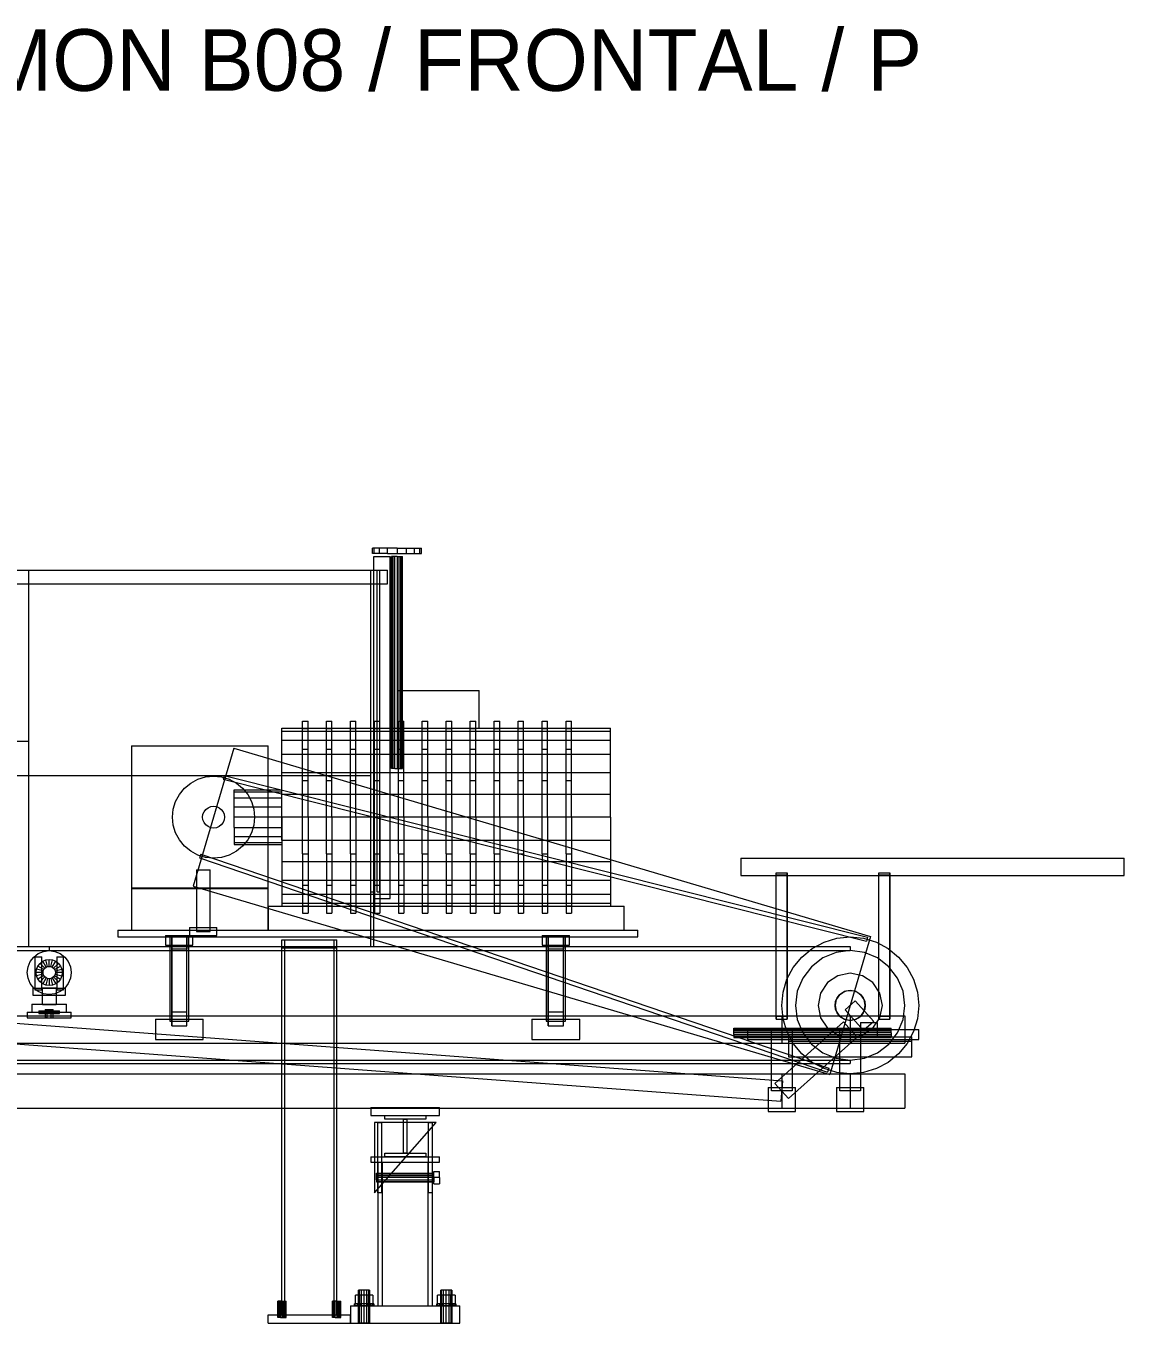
# Model space of a CAD drawing. Header units: millimetres. Extents: x -1970 to 34302, y -65268 to 6837.
# Drawn here: x 296 to 1900, y -60000 to -58105 of the extents above; entities that cross this region are included whole.
import ezdxf

# ---------------------------------------------------------------- set-up
doc = ezdxf.new("R2010")
doc.units = ezdxf.units.MM
doc.layers.add('DET_BUFFER_frontal', color=7, linetype='Continuous', lineweight=0)
doc.layers.add('TEXTOS', color=4, linetype='Continuous', lineweight=0)

msp = doc.modelspace()

# ---------------------------------------------------------------- linework, layer by layer
at = {"layer": 'DET_BUFFER_frontal'}
for p, q in [((804.74, -58868), (802, -58868)), ((802, -58876), (802, -58868)), ((812.544, -58868), (804.74, -58868)), ((804.74, -58876), (804.74, -58868)), ((824.223, -58868), (812.544, -58868)), ((812.544, -58876), (812.544, -58868)), ((838, -58868), (824.223, -58868)), ((824.223, -58876), (824.223, -58868)), ((838, -58868), (851.777, -58868)), ((838, -58868), (838, -58876)), ((851.777, -58868), (863.456, -58868)), ((851.777, -58876), (851.777, -58868)), ((863.456, -58868), (871.26, -58868)), ((863.456, -58876), (863.456, -58868)), ((871.26, -58868), (874, -58868)), ((871.26, -58876), (871.26, -58868)), ((874, -58876), (874, -58868)), ((804.74, -58876), (802, -58876)), ((804, -58880), (828, -58880)), ((804, -59380), (804, -58880)), ((812.544, -58876), (804.74, -58876)), ((824.223, -58876), (812.544, -58876)), ((824.223, -58876), (838, -58876)), ((828, -59380), (828, -58880)), ((830.609, -58880), (830, -58880)), ((830, -59190), (830, -58880)), ((832.343, -58880), (830.609, -58880)), ((830.609, -59190), (830.609, -58880)), ((834.939, -58880), (832.343, -58880)), ((832.343, -59190), (832.343, -58880)), ((838, -58880), (834.939, -58880)), ((834.939, -59190), (834.939, -58880)), ((838, -58876), (851.777, -58876)), ((838, -58880), (841.061, -58880)), ((838, -58880), (838, -59190)), ((841.061, -58880), (843.657, -58880)), ((841.061, -59190), (841.061, -58880)), ((843.657, -58880), (845.391, -58880)), ((843.657, -59190), (843.657, -58880)), ((845.391, -58880), (846, -58880)), ((845.391, -59190), (845.391, -58880)), ((846, -59190), (846, -58880)), ((851.777, -58876), (863.456, -58876)), ((863.456, -58876), (871.26, -58876)), ((871.26, -58876), (874, -58876)), ((-824, -58900), (824, -58900)), ((-804, -58900), (804, -58900)), ((300, -58900), (804, -58900)), ((300, -59450), (300, -58900)), ((300, -58900), (824, -58900)), ((300, -58920), (300, -58900)), ((800, -58900), (804, -58900)), ((800, -59370), (800, -58900)), ((800, -58900), (824, -58900)), ((800, -58920), (800, -58900)), ((804, -59450), (804, -58900)), ((804, -59370), (804, -58900)), ((809, -58900), (813, -58900)), ((809, -59370), (809, -58900)), ((813, -59370), (813, -58900)), ((824, -58920), (824, -58900)), ((-824, -58920), (824, -58920)), ((300, -58920), (824, -58920)), ((800, -58920), (824, -58920)), ((838, -59076), (958, -59076)), ((838, -59076), (838, -59131)), ((958, -59131), (958, -59076)), ((670, -59135.43), (670, -59131)), ((670, -59131), (1150, -59131)), ((670, -59148.417), (670, -59135.43)), ((670, -59135.43), (1150, -59135.43)), ((700, -59131.287), (700, -59120.6)), ((700, -59120.6), (708, -59120.6)), ((700, -59161.722), (700, -59131.287)), ((700, -59131.287), (708, -59131.287)), ((708, -59131.287), (708, -59120.6)), ((708, -59161.722), (708, -59131.287)), ((735, -59131.287), (735, -59120.6)), ((735, -59120.6), (743, -59120.6)), ((735, -59161.722), (735, -59131.287)), ((735, -59131.287), (743, -59131.287)), ((743, -59131.287), (743, -59120.6)), ((743, -59161.722), (743, -59131.287)), ((770, -59131.287), (770, -59120.6)), ((770, -59120.6), (778, -59120.6)), ((770, -59161.722), (770, -59131.287)), ((770, -59131.287), (778, -59131.287)), ((778, -59131.287), (778, -59120.6)), ((778, -59161.722), (778, -59131.287)), ((805, -59131.287), (805, -59120.6)), ((805, -59120.6), (813, -59120.6)), ((805, -59161.722), (805, -59131.287)), ((805, -59131.287), (813, -59131.287)), ((813, -59131.287), (813, -59120.6)), ((813, -59161.722), (813, -59131.287)), ((838, -59131), (958, -59131)), ((840, -59131.287), (840, -59120.6)), ((840, -59120.6), (848, -59120.6)), ((840, -59161.722), (840, -59131.287)), ((840, -59131.287), (848, -59131.287)), ((848, -59131.287), (848, -59120.6)), ((848, -59161.722), (848, -59131.287)), ((875, -59131.287), (875, -59120.6)), ((875, -59120.6), (883, -59120.6)), ((875, -59161.722), (875, -59131.287)), ((875, -59131.287), (883, -59131.287)), ((883, -59131.287), (883, -59120.6)), ((883, -59161.722), (883, -59131.287)), ((910, -59131.287), (910, -59120.6)), ((910, -59120.6), (918, -59120.6)), ((910, -59161.722), (910, -59131.287)), ((910, -59131.287), (918, -59131.287)), ((918, -59131.287), (918, -59120.6)), ((918, -59161.722), (918, -59131.287)), ((945, -59131.287), (945, -59120.6)), ((945, -59120.6), (953, -59120.6)), ((945, -59161.722), (945, -59131.287)), ((945, -59131.287), (953, -59131.287)), ((953, -59131.287), (953, -59120.6)), ((953, -59161.722), (953, -59131.287)), ((980, -59131.287), (980, -59120.6)), ((980, -59120.6), (988, -59120.6)), ((980, -59161.722), (980, -59131.287)), ((980, -59131.287), (988, -59131.287)), ((988, -59131.287), (988, -59120.6)), ((988, -59161.722), (988, -59131.287)), ((1015, -59131.287), (1015, -59120.6)), ((1015, -59120.6), (1023, -59120.6)), ((1015, -59161.722), (1015, -59131.287)), ((1015, -59131.287), (1023, -59131.287)), ((1023, -59131.287), (1023, -59120.6)), ((1023, -59161.722), (1023, -59131.287)), ((1050, -59131.287), (1050, -59120.6)), ((1050, -59120.6), (1058, -59120.6)), ((1050, -59161.722), (1050, -59131.287)), ((1050, -59131.287), (1058, -59131.287)), ((1058, -59131.287), (1058, -59120.6)), ((1058, -59161.722), (1058, -59131.287)), ((1085, -59131.287), (1085, -59120.6)), ((1085, -59120.6), (1093, -59120.6)), ((1085, -59161.722), (1085, -59131.287)), ((1085, -59131.287), (1093, -59131.287)), ((1093, -59131.287), (1093, -59120.6)), ((1093, -59161.722), (1093, -59131.287)), ((1150, -59135.43), (1150, -59131)), ((1150, -59148.417), (1150, -59135.43)), ((-300, -59150), (300, -59150)), ((300, -59450), (300, -59150)), ((670, -59169.076), (670, -59148.417)), ((670, -59148.417), (1150, -59148.417)), ((1150, -59169.076), (1150, -59148.417)), ((450, -59157), (650, -59157)), ((450, -59157), (450, -59365)), ((599.774, -59160.31), (540.226, -59361.69)), ((599.774, -59160.31), (1529.774, -59435.31)), ((650, -59365), (650, -59157)), ((670, -59196), (670, -59169.076)), ((670, -59169.076), (1150, -59169.076)), ((700, -59207.271), (700, -59161.722)), ((700, -59161.722), (708, -59161.722)), ((708, -59207.271), (708, -59161.722)), ((735, -59207.271), (735, -59161.722)), ((735, -59161.722), (743, -59161.722)), ((743, -59207.271), (743, -59161.722)), ((770, -59207.271), (770, -59161.722)), ((770, -59161.722), (778, -59161.722)), ((778, -59207.271), (778, -59161.722)), ((805, -59207.271), (805, -59161.722)), ((805, -59161.722), (813, -59161.722)), ((813, -59207.271), (813, -59161.722)), ((840, -59207.271), (840, -59161.722)), ((840, -59161.722), (848, -59161.722)), ((848, -59207.271), (848, -59161.722)), ((875, -59207.271), (875, -59161.722)), ((875, -59161.722), (883, -59161.722)), ((883, -59207.271), (883, -59161.722)), ((910, -59207.271), (910, -59161.722)), ((910, -59161.722), (918, -59161.722)), ((918, -59207.271), (918, -59161.722)), ((945, -59207.271), (945, -59161.722)), ((945, -59161.722), (953, -59161.722)), ((953, -59207.271), (953, -59161.722)), ((980, -59207.271), (980, -59161.722)), ((980, -59161.722), (988, -59161.722)), ((988, -59207.271), (988, -59161.722)), ((1015, -59207.271), (1015, -59161.722)), ((1015, -59161.722), (1023, -59161.722)), ((1023, -59207.271), (1023, -59161.722)), ((1050, -59207.271), (1050, -59161.722)), ((1050, -59161.722), (1058, -59161.722)), ((1058, -59207.271), (1058, -59161.722)), ((1085, -59207.271), (1085, -59161.722)), ((1085, -59161.722), (1093, -59161.722)), ((1093, -59207.271), (1093, -59161.722)), ((1150, -59196), (1150, -59169.076)), ((830.609, -59190), (830, -59190)), ((832.343, -59190), (830.609, -59190)), ((834.939, -59190), (832.343, -59190)), ((834.939, -59190), (838, -59190)), ((838, -59190), (841.061, -59190)), ((841.061, -59190), (843.657, -59190)), ((843.657, -59190), (845.391, -59190)), ((845.391, -59190), (846, -59190)), ((-800, -59200), (800, -59200)), ((527.574, -59218.574), (536.666, -59211.112)), ((536.666, -59211.112), (547.039, -59205.567)), ((547.039, -59205.567), (558.295, -59202.153)), ((558.295, -59202.153), (570, -59201)), ((570, -59201), (581.705, -59202.153)), ((581.705, -59202.153), (592.961, -59205.567)), ((585.357, -59199.9), (583.895, -59205.719)), ((583.895, -59205.719), (1523.645, -59441.926)), ((585.357, -59199.9), (1525.108, -59436.107)), ((592.961, -59205.567), (603.334, -59211.112)), ((603.334, -59211.112), (612.426, -59218.574)), ((670, -59227.354), (670, -59196)), ((670, -59196), (1150, -59196)), ((700, -59261), (700, -59207.271)), ((700, -59207.271), (708, -59207.271)), ((708, -59261), (708, -59207.271)), ((735, -59261), (735, -59207.271)), ((735, -59207.271), (743, -59207.271)), ((743, -59261), (743, -59207.271)), ((770, -59261), (770, -59207.271)), ((770, -59207.271), (778, -59207.271)), ((778, -59261), (778, -59207.271)), ((800, -59450), (800, -59200)), ((805, -59261), (805, -59207.271)), ((805, -59207.271), (813, -59207.271)), ((813, -59261), (813, -59207.271)), ((840, -59261), (840, -59207.271)), ((840, -59207.271), (848, -59207.271)), ((848, -59261), (848, -59207.271)), ((875, -59261), (875, -59207.271)), ((875, -59207.271), (883, -59207.271)), ((883, -59261), (883, -59207.271)), ((910, -59261), (910, -59207.271)), ((910, -59207.271), (918, -59207.271)), ((918, -59261), (918, -59207.271)), ((945, -59261), (945, -59207.271)), ((945, -59207.271), (953, -59207.271)), ((953, -59261), (953, -59207.271)), ((980, -59261), (980, -59207.271)), ((980, -59207.271), (988, -59207.271)), ((988, -59261), (988, -59207.271)), ((1015, -59261), (1015, -59207.271)), ((1015, -59207.271), (1023, -59207.271)), ((1023, -59261), (1023, -59207.271)), ((1050, -59261), (1050, -59207.271)), ((1050, -59207.271), (1058, -59207.271)), ((1058, -59261), (1058, -59207.271)), ((1085, -59261), (1085, -59207.271)), ((1085, -59207.271), (1093, -59207.271)), ((1093, -59261), (1093, -59207.271)), ((1150, -59227.354), (1150, -59196)), ((514.567, -59238.039), (520.112, -59227.666)), ((520.112, -59227.666), (527.574, -59218.574)), ((600, -59224.045), (600, -59221)), ((600, -59221), (670, -59221)), ((600, -59232.716), (600, -59224.045)), ((600, -59224.045), (670, -59224.045)), ((612.426, -59218.574), (619.888, -59227.666)), ((619.888, -59227.666), (625.433, -59238.039)), ((670, -59224.045), (670, -59221)), ((670, -59232.716), (670, -59224.045)), ((670, -59261), (670, -59227.354)), ((670, -59227.354), (1150, -59227.354)), ((1150, -59261), (1150, -59227.354)), ((510, -59261), (511.153, -59249.295)), ((511.153, -59249.295), (514.567, -59238.039)), ((556.144, -59253), (558.686, -59249.686)), ((558.686, -59249.686), (562, -59247.144)), ((562, -59247.144), (565.859, -59245.545)), ((565.859, -59245.545), (570, -59245)), ((570, -59245), (574.141, -59245.545)), ((574.141, -59245.545), (578, -59247.144)), ((578, -59247.144), (581.314, -59249.686)), ((581.314, -59249.686), (583.856, -59253)), ((600, -59245.693), (600, -59232.716)), ((600, -59232.716), (670, -59232.716)), ((600, -59261), (600, -59245.693)), ((600, -59245.693), (670, -59245.693)), ((625.433, -59238.039), (628.847, -59249.295)), ((628.847, -59249.295), (630, -59261)), ((670, -59245.693), (670, -59232.716)), ((670, -59261), (670, -59245.693)), ((511.153, -59272.705), (510, -59261)), ((554, -59261), (554.545, -59256.859)), ((554.545, -59265.141), (554, -59261)), ((554.545, -59256.859), (556.144, -59253)), ((556.144, -59269), (554.545, -59265.141)), ((558.686, -59272.314), (556.144, -59269)), ((583.856, -59269), (581.314, -59272.314)), ((583.856, -59253), (585.455, -59256.859)), ((585.455, -59265.141), (583.856, -59269)), ((585.455, -59256.859), (586, -59261)), ((586, -59261), (585.455, -59265.141)), ((600, -59276.307), (600, -59261)), ((670, -59261), (600, -59261)), ((630, -59261), (628.847, -59272.705)), ((670, -59294.646), (670, -59261)), ((1150, -59261), (670, -59261)), ((670, -59261), (670, -59276.307)), ((700, -59314.729), (700, -59261)), ((708, -59261), (700, -59261)), ((708, -59261), (708, -59314.729)), ((735, -59314.729), (735, -59261)), ((743, -59261), (735, -59261)), ((743, -59261), (743, -59314.729)), ((770, -59314.729), (770, -59261)), ((778, -59261), (770, -59261)), ((778, -59261), (778, -59314.729)), ((805, -59314.729), (805, -59261)), ((813, -59261), (805, -59261)), ((813, -59261), (813, -59314.729)), ((840, -59314.729), (840, -59261)), ((848, -59261), (840, -59261)), ((848, -59261), (848, -59314.729)), ((875, -59314.729), (875, -59261)), ((883, -59261), (875, -59261)), ((883, -59261), (883, -59314.729)), ((910, -59314.729), (910, -59261)), ((918, -59261), (910, -59261)), ((918, -59261), (918, -59314.729)), ((945, -59314.729), (945, -59261)), ((953, -59261), (945, -59261)), ((953, -59261), (953, -59314.729)), ((980, -59314.729), (980, -59261)), ((988, -59261), (980, -59261)), ((988, -59261), (988, -59314.729)), ((1015, -59314.729), (1015, -59261)), ((1023, -59261), (1015, -59261)), ((1023, -59261), (1023, -59314.729)), ((1050, -59314.729), (1050, -59261)), ((1058, -59261), (1050, -59261)), ((1058, -59261), (1058, -59314.729)), ((1085, -59314.729), (1085, -59261)), ((1093, -59261), (1085, -59261)), ((1093, -59261), (1093, -59314.729)), ((1150, -59261), (1150, -59294.646)), ((514.567, -59283.961), (511.153, -59272.705)), ((520.112, -59294.334), (514.567, -59283.961)), ((562, -59274.856), (558.686, -59272.314)), ((565.859, -59276.455), (562, -59274.856)), ((570, -59277), (565.859, -59276.455)), ((574.141, -59276.455), (570, -59277)), ((578, -59274.856), (574.141, -59276.455)), ((581.314, -59272.314), (578, -59274.856)), ((600, -59276.307), (600, -59289.284)), ((600, -59276.307), (670, -59276.307)), ((625.433, -59283.961), (619.888, -59294.334)), ((628.847, -59272.705), (625.433, -59283.961)), ((670, -59276.307), (670, -59289.284)), ((527.574, -59303.426), (520.112, -59294.334)), ((536.666, -59310.888), (527.574, -59303.426)), ((600, -59289.284), (600, -59297.955)), ((600, -59289.284), (670, -59289.284)), ((600, -59297.955), (600, -59301)), ((600, -59297.955), (670, -59297.955)), ((600, -59301), (670, -59301)), ((612.426, -59303.426), (603.334, -59310.888)), ((619.888, -59294.334), (612.426, -59303.426)), ((670, -59289.284), (670, -59297.955)), ((670, -59294.646), (670, -59326)), ((670, -59294.646), (1150, -59294.646)), ((670, -59297.955), (670, -59301)), ((1150, -59294.646), (1150, -59326)), ((547.039, -59316.433), (536.666, -59310.888)), ((558.295, -59319.847), (547.039, -59316.433)), ((551.596, -59314.947), (549.659, -59320.626)), ((549.659, -59320.626), (1466.744, -59633.484)), ((551.596, -59314.947), (1468.681, -59627.805)), ((570, -59321), (558.295, -59319.847)), ((581.705, -59319.847), (570, -59321)), ((592.961, -59316.433), (581.705, -59319.847)), ((603.334, -59310.888), (592.961, -59316.433)), ((700, -59314.729), (700, -59360.278)), ((700, -59314.729), (708, -59314.729)), ((708, -59314.729), (708, -59360.278)), ((735, -59314.729), (735, -59360.278)), ((735, -59314.729), (743, -59314.729)), ((743, -59314.729), (743, -59360.278)), ((770, -59314.729), (770, -59360.278)), ((770, -59314.729), (778, -59314.729)), ((778, -59314.729), (778, -59360.278)), ((805, -59314.729), (805, -59360.278)), ((805, -59314.729), (813, -59314.729)), ((813, -59314.729), (813, -59360.278)), ((840, -59314.729), (840, -59360.278)), ((840, -59314.729), (848, -59314.729)), ((848, -59314.729), (848, -59360.278)), ((875, -59314.729), (875, -59360.278)), ((875, -59314.729), (883, -59314.729)), ((883, -59314.729), (883, -59360.278)), ((910, -59314.729), (910, -59360.278)), ((910, -59314.729), (918, -59314.729)), ((918, -59314.729), (918, -59360.278)), ((945, -59314.729), (945, -59360.278)), ((945, -59314.729), (953, -59314.729)), ((953, -59314.729), (953, -59360.278)), ((980, -59314.729), (980, -59360.278)), ((980, -59314.729), (988, -59314.729)), ((988, -59314.729), (988, -59360.278)), ((1015, -59314.729), (1015, -59360.278)), ((1015, -59314.729), (1023, -59314.729)), ((1023, -59314.729), (1023, -59360.278)), ((1050, -59314.729), (1050, -59360.278)), ((1050, -59314.729), (1058, -59314.729)), ((1058, -59314.729), (1058, -59360.278)), ((1085, -59314.729), (1085, -59360.278)), ((1085, -59314.729), (1093, -59314.729)), ((1093, -59314.729), (1093, -59360.278)), ((1340, -59321), (1900, -59321)), ((1340, -59321), (1340, -59346)), ((1900, -59346), (1900, -59321)), ((545, -59338), (565, -59338)), ((545, -59338), (545, -59428)), ((565, -59428), (565, -59338)), ((670, -59326), (670, -59352.924)), ((670, -59326), (1150, -59326)), ((1150, -59326), (1150, -59352.924)), ((1392, -59345.871), (1392, -59342.129)), ((1392, -59342.129), (1408, -59342.129)), ((1392, -59552.129), (1392, -59342.129)), ((1408, -59342.129), (1408, -59345.871)), ((1408, -59552.129), (1408, -59342.129)), ((1542, -59345.871), (1542, -59342.129)), ((1542, -59342.129), (1558, -59342.129)), ((1542, -59552.129), (1542, -59342.129)), ((1558, -59342.129), (1558, -59345.871)), ((1558, -59552.129), (1558, -59342.129)), ((540.226, -59361.69), (1470.226, -59636.69)), ((670, -59352.924), (670, -59373.583)), ((670, -59352.924), (1150, -59352.924)), ((700, -59360.278), (700, -59390.713)), ((700, -59360.278), (708, -59360.278)), ((708, -59360.278), (708, -59390.713)), ((735, -59360.278), (735, -59390.713)), ((735, -59360.278), (743, -59360.278)), ((743, -59360.278), (743, -59390.713)), ((770, -59360.278), (770, -59390.713)), ((770, -59360.278), (778, -59360.278)), ((778, -59360.278), (778, -59390.713)), ((805, -59360.278), (805, -59390.713)), ((805, -59360.278), (813, -59360.278)), ((813, -59360.278), (813, -59390.713)), ((840, -59360.278), (840, -59390.713)), ((840, -59360.278), (848, -59360.278)), ((848, -59360.278), (848, -59390.713)), ((875, -59360.278), (875, -59390.713)), ((875, -59360.278), (883, -59360.278)), ((883, -59360.278), (883, -59390.713)), ((910, -59360.278), (910, -59390.713)), ((910, -59360.278), (918, -59360.278)), ((918, -59360.278), (918, -59390.713)), ((945, -59360.278), (945, -59390.713)), ((945, -59360.278), (953, -59360.278)), ((953, -59360.278), (953, -59390.713)), ((980, -59360.278), (980, -59390.713)), ((980, -59360.278), (988, -59360.278)), ((988, -59360.278), (988, -59390.713)), ((1015, -59360.278), (1015, -59390.713)), ((1015, -59360.278), (1023, -59360.278)), ((1023, -59360.278), (1023, -59390.713)), ((1050, -59360.278), (1050, -59390.713)), ((1050, -59360.278), (1058, -59360.278)), ((1058, -59360.278), (1058, -59390.713)), ((1085, -59360.278), (1085, -59390.713)), ((1085, -59360.278), (1093, -59360.278)), ((1093, -59360.278), (1093, -59390.713)), ((1150, -59352.924), (1150, -59373.583)), ((1340, -59346), (1900, -59346)), ((1408, -59345.871), (1392, -59345.871)), ((1392, -59555.871), (1392, -59345.871)), ((1408, -59345.871), (1408, -59555.871)), ((1558, -59345.871), (1542, -59345.871)), ((1542, -59555.871), (1542, -59345.871)), ((1558, -59345.871), (1558, -59555.871)), ((450, -59364), (650, -59364)), ((450, -59364), (450, -59426)), ((450, -59365), (650, -59365)), ((650, -59426), (650, -59364)), ((670, -59373.583), (670, -59386.57)), ((670, -59373.583), (1150, -59373.583)), ((800, -59370), (804, -59370)), ((804, -59380), (828, -59380)), ((809, -59370), (813, -59370)), ((1150, -59373.583), (1150, -59386.57)), ((650, -59391), (1170, -59391)), ((650, -59391), (650, -59426)), ((670, -59386.57), (670, -59391)), ((670, -59386.57), (1150, -59386.57)), ((670, -59391), (1150, -59391)), ((700, -59390.713), (700, -59401.4)), ((700, -59390.713), (708, -59390.713)), ((700, -59401.4), (708, -59401.4)), ((708, -59390.713), (708, -59401.4)), ((735, -59390.713), (735, -59401.4)), ((735, -59390.713), (743, -59390.713)), ((735, -59401.4), (743, -59401.4)), ((743, -59390.713), (743, -59401.4)), ((770, -59390.713), (770, -59401.4)), ((770, -59390.713), (778, -59390.713)), ((770, -59401.4), (778, -59401.4)), ((778, -59390.713), (778, -59401.4)), ((805, -59390.713), (805, -59401.4)), ((805, -59390.713), (813, -59390.713)), ((805, -59401.4), (813, -59401.4)), ((813, -59390.713), (813, -59401.4)), ((840, -59390.713), (840, -59401.4)), ((840, -59390.713), (848, -59390.713)), ((840, -59401.4), (848, -59401.4)), ((848, -59390.713), (848, -59401.4)), ((875, -59390.713), (875, -59401.4)), ((875, -59390.713), (883, -59390.713)), ((875, -59401.4), (883, -59401.4)), ((883, -59390.713), (883, -59401.4)), ((910, -59390.713), (910, -59401.4)), ((910, -59390.713), (918, -59390.713)), ((910, -59401.4), (918, -59401.4)), ((918, -59390.713), (918, -59401.4)), ((945, -59390.713), (945, -59401.4)), ((945, -59390.713), (953, -59390.713)), ((945, -59401.4), (953, -59401.4)), ((953, -59390.713), (953, -59401.4)), ((980, -59390.713), (980, -59401.4)), ((980, -59390.713), (988, -59390.713)), ((980, -59401.4), (988, -59401.4)), ((988, -59390.713), (988, -59401.4)), ((1015, -59390.713), (1015, -59401.4)), ((1015, -59390.713), (1023, -59390.713)), ((1015, -59401.4), (1023, -59401.4)), ((1023, -59390.713), (1023, -59401.4)), ((1050, -59390.713), (1050, -59401.4)), ((1050, -59390.713), (1058, -59390.713)), ((1050, -59401.4), (1058, -59401.4)), ((1058, -59390.713), (1058, -59401.4)), ((1085, -59390.713), (1085, -59401.4)), ((1085, -59390.713), (1093, -59390.713)), ((1085, -59401.4), (1093, -59401.4)), ((1093, -59390.713), (1093, -59401.4)), ((1150, -59386.57), (1150, -59391)), ((1170, -59426), (1170, -59391)), ((430, -59426), (1190, -59426)), ((430, -59426), (430, -59436)), ((430, -59436), (1190, -59436)), ((450, -59426), (650, -59426)), ((500, -59434), (540, -59434)), ((500, -59434), (500, -59448)), ((506, -59434), (534, -59434)), ((506, -59434), (506, -59559)), ((509, -59433.961), (531, -59433.961)), ((509, -59454.039), (509, -59433.961)), ((509, -59433.961), (509, -59545.961)), ((531, -59433.961), (531, -59454.039)), ((531, -59545.961), (531, -59433.961)), ((534, -59559), (534, -59434)), ((535, -59422), (575, -59422)), ((535, -59422), (535, -59434)), ((535, -59434), (575, -59434)), ((540, -59448), (540, -59434)), ((545, -59428), (565, -59428)), ((575, -59434), (575, -59422)), ((650, -59426), (1170, -59426)), ((1050, -59434), (1090, -59434)), ((1050, -59434), (1050, -59448)), ((1056, -59434), (1084, -59434)), ((1056, -59434), (1056, -59559)), ((1059, -59433.961), (1081, -59433.961)), ((1059, -59454.039), (1059, -59433.961)), ((1059, -59433.961), (1059, -59545.961)), ((1081, -59433.961), (1081, -59454.039)), ((1081, -59545.961), (1081, -59433.961)), ((1084, -59559), (1084, -59434)), ((1090, -59448), (1090, -59434)), ((1190, -59436), (1190, -59426)), ((1461.732, -59443.612), (1480.491, -59437.921)), ((1529.774, -59435.31), (1470.226, -59636.69)), ((1480.491, -59437.921), (1500, -59436)), ((1500, -59436), (1519.509, -59437.921)), ((1519.509, -59437.921), (1538.268, -59443.612)), ((1525.108, -59436.107), (1523.645, -59441.926)), ((-804, -59450), (804, -59450)), ((-800, -59450), (800, -59450)), ((-650, -59450), (330, -59450)), ((-650, -59456), (330, -59456)), ((-300, -59450), (300, -59450)), ((300, -59450), (804, -59450)), ((314, -59460.287), (321.718, -59457.09)), ((321.718, -59457.09), (330, -59456)), ((330, -59450), (330, -59456)), ((330, -59450), (1500, -59450)), ((330, -59456), (1500, -59456)), ((330, -59456), (338.282, -59457.09)), ((338.282, -59457.09), (346, -59460.287)), ((500, -59448), (540, -59448)), ((531, -59454.039), (509, -59454.039)), ((509, -59566.039), (509, -59454.039)), ((531, -59566.039), (531, -59454.039)), ((670, -59440), (750, -59440)), ((670, -59988), (670, -59440)), ((670, -59440), (674, -59440)), ((670, -59452), (670, -59440)), ((670, -59452), (750, -59452)), ((674, -59988), (674, -59440)), ((746, -59440), (750, -59440)), ((746, -59988), (746, -59440)), ((750, -59988), (750, -59440)), ((750, -59452), (750, -59440)), ((1050, -59448), (1090, -59448)), ((1081, -59454.039), (1059, -59454.039)), ((1059, -59566.039), (1059, -59454.039)), ((1081, -59566.039), (1081, -59454.039)), ((1429.289, -59465.289), (1444.443, -59452.853)), ((1444.443, -59452.853), (1461.732, -59443.612)), ((1500, -59456), (1479.294, -59458.726)), ((1500, -59450), (1500, -59456)), ((1520.706, -59458.726), (1500, -59456)), ((1538.268, -59443.612), (1555.557, -59452.853)), ((1555.557, -59452.853), (1570.711, -59465.289)), ((299.09, -59479.718), (302.287, -59472)), ((302.287, -59472), (307.373, -59465.373)), ((307.373, -59465.373), (314, -59460.287)), ((309, -59465), (319, -59465)), ((309, -59465), (309, -59513)), ((313.546, -59478.5), (316.565, -59474.565)), ((316.565, -59474.565), (320.5, -59471.546)), ((323.636, -59481.636), (316.565, -59474.565)), ((319, -59513), (319, -59465)), ((320.5, -59471.546), (325.082, -59469.647)), ((325.5, -59480.206), (320.5, -59471.546)), ((325.082, -59469.647), (330, -59469)), ((327.671, -59479.307), (325.082, -59469.647)), ((330, -59479), (330, -59469)), ((330, -59469), (334.918, -59469.647)), ((332.329, -59479.307), (334.918, -59469.647)), ((334.5, -59480.206), (339.5, -59471.546)), ((334.918, -59469.647), (339.5, -59471.546)), ((336.364, -59481.636), (343.435, -59474.565)), ((339.5, -59471.546), (343.435, -59474.565)), ((341, -59465), (351, -59465)), ((341, -59465), (341, -59513)), ((343.435, -59474.565), (346.454, -59478.5)), ((346, -59460.287), (352.627, -59465.373)), ((351, -59513), (351, -59465)), ((352.627, -59465.373), (357.713, -59472)), ((357.713, -59472), (360.91, -59479.718)), ((1416.853, -59480.443), (1429.289, -59465.289)), ((1460, -59466.718), (1443.431, -59479.431)), ((1479.294, -59458.726), (1460, -59466.718)), ((1540, -59466.718), (1520.706, -59458.726)), ((1556.569, -59479.431), (1540, -59466.718)), ((1570.711, -59465.289), (1583.147, -59480.443)), ((298, -59488), (299.09, -59479.718)), ((299.09, -59496.282), (298, -59488)), ((302.287, -59504), (299.09, -59496.282)), ((311, -59488), (311.647, -59483.082)), ((321, -59488), (311, -59488)), ((311.647, -59492.918), (311, -59488)), ((311.647, -59483.082), (313.546, -59478.5)), ((321.307, -59485.671), (311.647, -59483.082)), ((321.307, -59490.329), (311.647, -59492.918)), ((313.546, -59497.5), (311.647, -59492.918)), ((322.206, -59483.5), (313.546, -59478.5)), ((322.206, -59492.5), (313.546, -59497.5)), ((323.636, -59494.364), (316.565, -59501.435)), ((325.5, -59495.794), (320.5, -59504.454)), ((321, -59488), (321.307, -59485.671)), ((321.307, -59490.329), (321, -59488)), ((321.307, -59485.671), (322.206, -59483.5)), ((322.206, -59492.5), (321.307, -59490.329)), ((322.206, -59483.5), (323.636, -59481.636)), ((323.636, -59494.364), (322.206, -59492.5)), ((323.636, -59481.636), (325.5, -59480.206)), ((325.5, -59495.794), (323.636, -59494.364)), ((325.5, -59480.206), (327.671, -59479.307)), ((327.671, -59496.693), (325.5, -59495.794)), ((327.671, -59479.307), (330, -59479)), ((330, -59479), (332.329, -59479.307)), ((332.329, -59479.307), (334.5, -59480.206)), ((334.5, -59495.794), (332.329, -59496.693)), ((334.5, -59480.206), (336.364, -59481.636)), ((336.364, -59494.364), (334.5, -59495.794)), ((334.5, -59495.794), (339.5, -59504.454)), ((336.364, -59481.636), (337.794, -59483.5)), ((337.794, -59492.5), (336.364, -59494.364)), ((336.364, -59494.364), (343.435, -59501.435)), ((337.794, -59483.5), (346.454, -59478.5)), ((337.794, -59483.5), (338.693, -59485.671)), ((338.693, -59490.329), (337.794, -59492.5)), ((337.794, -59492.5), (346.454, -59497.5)), ((338.693, -59485.671), (348.353, -59483.082)), ((338.693, -59485.671), (339, -59488)), ((339, -59488), (338.693, -59490.329)), ((338.693, -59490.329), (348.353, -59492.918)), ((349, -59488), (339, -59488)), ((346.454, -59478.5), (348.353, -59483.082)), ((348.353, -59492.918), (346.454, -59497.5)), ((348.353, -59483.082), (349, -59488)), ((349, -59488), (348.353, -59492.918)), ((360.91, -59496.282), (357.713, -59504)), ((360.91, -59479.718), (362, -59488)), ((362, -59488), (360.91, -59496.282)), ((1407.612, -59497.732), (1416.853, -59480.443)), ((1430.718, -59496), (1422.726, -59515.294)), ((1443.431, -59479.431), (1430.718, -59496)), ((1482.014, -59492.578), (1466.766, -59502.766)), ((1500, -59489), (1482.014, -59492.578)), ((1517.986, -59492.578), (1500, -59489)), ((1533.234, -59502.766), (1517.986, -59492.578)), ((1569.282, -59496), (1556.569, -59479.431)), ((1577.274, -59515.294), (1569.282, -59496)), ((1583.147, -59480.443), (1592.388, -59497.732)), ((307.373, -59510.627), (302.287, -59504)), ((306, -59511), (354, -59511)), ((306, -59511), (306, -59521)), ((314, -59515.713), (307.373, -59510.627)), ((309, -59513), (319, -59513)), ((316.565, -59501.435), (313.546, -59497.5)), ((320.5, -59504.454), (316.565, -59501.435)), ((340, -59511), (320, -59511)), ((320, -59535), (320, -59511)), ((325.082, -59506.353), (320.5, -59504.454)), ((327.671, -59496.693), (325.082, -59506.353)), ((330, -59507), (325.082, -59506.353)), ((330, -59497), (327.671, -59496.693)), ((332.329, -59496.693), (330, -59497)), ((330, -59497), (330, -59507)), ((334.918, -59506.353), (330, -59507)), ((332.329, -59496.693), (334.918, -59506.353)), ((339.5, -59504.454), (334.918, -59506.353)), ((343.435, -59501.435), (339.5, -59504.454)), ((340, -59511), (340, -59535)), ((341, -59513), (351, -59513)), ((346.454, -59497.5), (343.435, -59501.435)), ((352.627, -59510.627), (346, -59515.713)), ((357.713, -59504), (352.627, -59510.627)), ((354, -59521), (354, -59511)), ((1401.921, -59516.491), (1407.612, -59497.732)), ((1422.726, -59515.294), (1420, -59536)), ((1466.766, -59502.766), (1456.578, -59518.014)), ((1489, -59516.947), (1494.306, -59514.75)), ((1500, -59514), (1491.581, -59515.675)), ((1494.306, -59514.75), (1500, -59514)), ((1508.419, -59515.675), (1500, -59514)), ((1500, -59514), (1505.694, -59514.75)), ((1505.694, -59514.75), (1511, -59516.947)), ((1543.422, -59518.014), (1533.234, -59502.766)), ((1580, -59536), (1577.274, -59515.294)), ((1592.388, -59497.732), (1598.079, -59516.491)), ((304.6, -59534), (355.4, -59534)), ((304.6, -59534), (304.6, -59546)), ((306, -59521), (354, -59521)), ((321.718, -59518.91), (314, -59515.713)), ((330, -59520), (321.718, -59518.91)), ((338.282, -59518.91), (330, -59520)), ((346, -59515.713), (338.282, -59518.91)), ((355.4, -59546), (355.4, -59534)), ((1400, -59536), (1401.921, -59516.491)), ((1456.578, -59518.014), (1453, -59536)), ((1479.675, -59527.581), (1478, -59536)), ((1478, -59536), (1478.75, -59530.306)), ((1478.75, -59530.306), (1480.947, -59525)), ((1484.444, -59520.444), (1479.675, -59527.581)), ((1480.947, -59525), (1484.444, -59520.444)), ((1491.581, -59515.675), (1484.444, -59520.444)), ((1484.444, -59520.444), (1489, -59516.947)), ((1507.433, -59529.31), (1492.567, -59542.69)), ((1534.433, -59559.31), (1507.433, -59529.31)), ((1515.556, -59520.444), (1508.419, -59515.675)), ((1511, -59516.947), (1515.556, -59520.444)), ((1520.325, -59527.581), (1515.556, -59520.444)), ((1515.556, -59520.444), (1519.053, -59525)), ((1519.053, -59525), (1521.25, -59530.306)), ((1522, -59536), (1520.325, -59527.581)), ((1521.25, -59530.306), (1522, -59536)), ((1547, -59536), (1543.422, -59518.014)), ((1598.079, -59516.491), (1600, -59536)), ((200, -59551), (1400, -59551)), ((298, -59546), (362, -59546)), ((298, -59546), (298, -59554)), ((304.6, -59546), (355.4, -59546)), ((315, -59544), (345, -59544)), ((315, -59544), (315, -59548)), ((315, -59548), (345, -59548)), ((340, -59535), (320, -59535)), ((324, -59542), (327, -59542)), ((324, -59542), (324, -59554)), ((327, -59542), (333, -59542)), ((327, -59554), (327, -59542)), ((333, -59542), (336, -59542)), ((333, -59554), (333, -59542)), ((336, -59554), (336, -59542)), ((345, -59548), (345, -59544)), ((362, -59554), (362, -59546)), ((509, -59545.961), (509, -59566.039)), ((531, -59545.961), (509, -59545.961)), ((531, -59566.039), (531, -59545.961)), ((1059, -59545.961), (1059, -59566.039)), ((1081, -59545.961), (1059, -59545.961)), ((1081, -59566.039), (1081, -59545.961)), ((1408, -59552.129), (1392, -59552.129)), ((1392, -59552.129), (1392, -59555.871)), ((1401.921, -59555.509), (1400, -59536)), ((1400, -59551), (1400, -59591)), ((1400, -59551), (1500, -59551)), ((1408, -59555.871), (1408, -59552.129)), ((1420, -59536), (1422.726, -59556.706)), ((1453, -59536), (1456.578, -59553.986)), ((1478, -59536), (1479.675, -59544.419)), ((1478.75, -59541.694), (1478, -59536)), ((1480.947, -59547), (1478.75, -59541.694)), ((1479.675, -59544.419), (1484.444, -59551.556)), ((1484.444, -59551.556), (1480.947, -59547)), ((1484.444, -59551.556), (1491.581, -59556.325)), ((1489, -59555.053), (1484.444, -59551.556)), ((1519.567, -59572.69), (1492.567, -59542.69)), ((1500, -59551), (1500, -59591)), ((1500, -59551), (1580, -59551)), ((1508.419, -59556.325), (1515.556, -59551.556)), ((1515.556, -59551.556), (1511, -59555.053)), ((1515.556, -59551.556), (1520.325, -59544.419)), ((1519.053, -59547), (1515.556, -59551.556)), ((1521.25, -59541.694), (1519.053, -59547)), ((1520.325, -59544.419), (1522, -59536)), ((1522, -59536), (1521.25, -59541.694)), ((1558, -59552.129), (1542, -59552.129)), ((1542, -59552.129), (1542, -59555.871)), ((1543.422, -59553.986), (1547, -59536)), ((1558, -59555.871), (1558, -59552.129)), ((1577.274, -59556.706), (1580, -59536)), ((1580, -59551), (1580, -59591)), ((1600, -59536), (1598.079, -59555.509)), ((201.122, -59556.042), (1401.122, -59646.042)), ((298, -59554), (362, -59554)), ((327, -59554), (324, -59554)), ((327, -59554), (333, -59554)), ((333, -59554), (336, -59554)), ((485, -59556), (555, -59556)), ((485, -59556), (485, -59586)), ((506, -59559), (534, -59559)), ((509, -59566.039), (531, -59566.039)), ((555, -59586), (555, -59556)), ((1035, -59556), (1105, -59556)), ((1035, -59556), (1035, -59586)), ((1056, -59559), (1084, -59559)), ((1059, -59566.039), (1081, -59566.039)), ((1105, -59586), (1105, -59556)), ((1330, -59569.533), (1330, -59569)), ((1330, -59569), (1560, -59569)), ((1330, -59571.05), (1330, -59569.533)), ((1330, -59569.533), (1560, -59569.533)), ((1330, -59573.321), (1330, -59571.05)), ((1330, -59571.05), (1560, -59571.05)), ((1350, -59571), (1600, -59571)), ((1350, -59571), (1350, -59586)), ((1415, -59571), (1385, -59571)), ((1385, -59661), (1385, -59571)), ((1389.966, -59649.851), (1489.966, -59559.851)), ((1392, -59555.871), (1408, -59555.871)), ((1407.612, -59574.268), (1401.921, -59555.509)), ((1415, -59571), (1415, -59661)), ((1422.726, -59556.706), (1430.718, -59576)), ((1456.578, -59553.986), (1466.766, -59569.234)), ((1466.766, -59569.234), (1482.014, -59579.422)), ((1515, -59571), (1485, -59571)), ((1485, -59661), (1485, -59571)), ((1494.306, -59557.25), (1489, -59555.053)), ((1489.966, -59559.851), (1510.034, -59582.149)), ((1491.581, -59556.325), (1500, -59558)), ((1500, -59558), (1494.306, -59557.25)), ((1500, -59558), (1508.419, -59556.325)), ((1505.694, -59557.25), (1500, -59558)), ((1511, -59555.053), (1505.694, -59557.25)), ((1515, -59561), (1540, -59561)), ((1515, -59561), (1515, -59581)), ((1515, -59571), (1515, -59661)), ((1517.986, -59579.422), (1533.234, -59569.234)), ((1534.433, -59559.31), (1519.567, -59572.69)), ((1533.234, -59569.234), (1543.422, -59553.986)), ((1540, -59581), (1540, -59561)), ((1542, -59555.871), (1558, -59555.871)), ((1560, -59569.533), (1560, -59569)), ((1560, -59571.05), (1560, -59569.533)), ((1560, -59573.321), (1560, -59571.05)), ((1569.282, -59576), (1577.274, -59556.706)), ((1598.079, -59555.509), (1592.388, -59574.268)), ((1600, -59586), (1600, -59571)), ((198.878, -59585.958), (1398.878, -59675.958)), ((200, -59591), (1400, -59591)), ((485, -59586), (555, -59586)), ((1035, -59586), (1105, -59586)), ((1330, -59576), (1330, -59573.321)), ((1330, -59573.321), (1560, -59573.321)), ((1330, -59578.679), (1330, -59576)), ((1560, -59576), (1330, -59576)), ((1330, -59578.679), (1330, -59580.95)), ((1330, -59578.679), (1560, -59578.679)), ((1330, -59580.95), (1330, -59582.467)), ((1330, -59580.95), (1560, -59580.95)), ((1330, -59582.467), (1330, -59583)), ((1330, -59582.467), (1560, -59582.467)), ((1330, -59583), (1560, -59583)), ((1350, -59586), (1600, -59586)), ((1400, -59591), (1500, -59591)), ((1416.853, -59591.557), (1407.612, -59574.268)), ((1410, -59582), (1590, -59582)), ((1410, -59582), (1410, -59588)), ((1410, -59586), (1590, -59586)), ((1410, -59586), (1410, -59611)), ((1410, -59588), (1590, -59588)), ((1410.034, -59672.149), (1510.034, -59582.149)), ((1430.718, -59576), (1443.431, -59592.569)), ((1482.014, -59579.422), (1500, -59583)), ((1500, -59583), (1517.986, -59579.422)), ((1500, -59591), (1580, -59591)), ((1515, -59581), (1540, -59581)), ((1556.569, -59592.569), (1569.282, -59576)), ((1560, -59576), (1560, -59573.321)), ((1560, -59576), (1560, -59578.679)), ((1560, -59578.679), (1560, -59580.95)), ((1560, -59580.95), (1560, -59582.467)), ((1560, -59582.467), (1560, -59583)), ((1592.388, -59574.268), (1583.147, -59591.557)), ((1590, -59588), (1590, -59582)), ((1590, -59611), (1590, -59586)), ((1429.289, -59606.711), (1416.853, -59591.557)), ((1444.443, -59619.147), (1429.289, -59606.711)), ((1443.431, -59592.569), (1460, -59605.282)), ((1460, -59605.282), (1479.294, -59613.274)), ((1520.706, -59613.274), (1540, -59605.282)), ((1540, -59605.282), (1556.569, -59592.569)), ((1570.711, -59606.711), (1555.557, -59619.147)), ((1583.147, -59591.557), (1570.711, -59606.711)), ((-1000, -59616), (1500, -59616)), ((-1000, -59621), (1500, -59621)), ((1410, -59611), (1590, -59611)), ((1461.732, -59628.388), (1444.443, -59619.147)), ((1480.491, -59634.079), (1461.732, -59628.388)), ((1468.681, -59627.805), (1466.744, -59633.484)), ((1479.294, -59613.274), (1500, -59616)), ((1500, -59616), (1520.706, -59613.274)), ((1500, -59616), (1500, -59621)), ((1538.268, -59628.388), (1519.509, -59634.079)), ((1555.557, -59619.147), (1538.268, -59628.388)), ((200, -59636), (1400, -59636)), ((1401.122, -59646.042), (1398.878, -59675.958)), ((1400, -59636), (1400, -59686)), ((1400, -59636), (1500, -59636)), ((1500, -59636), (1480.491, -59634.079)), ((1519.509, -59634.079), (1500, -59636)), ((1500, -59636), (1500, -59686)), ((1500, -59636), (1580, -59636)), ((1580, -59636), (1580, -59686)), ((1380, -59656), (1420, -59656)), ((1380, -59656), (1380, -59691)), ((1415, -59661), (1385, -59661)), ((1389.966, -59649.851), (1410.034, -59672.149)), ((1420, -59691), (1420, -59656)), ((1480, -59656), (1520, -59656)), ((1480, -59656), (1480, -59691)), ((1515, -59661), (1485, -59661)), ((1520, -59691), (1520, -59656)), ((800, -59685), (900, -59685)), ((800, -59685), (800, -59697)), ((900, -59697), (900, -59685)), ((200, -59686), (1400, -59686)), ((800, -59697), (900, -59697)), ((820, -59702), (820, -59697)), ((820, -59697), (880, -59697)), ((880, -59702), (820, -59702)), ((847.5, -59752), (847.5, -59702)), ((847.5, -59702), (852.5, -59702)), ((852.5, -59702), (852.5, -59752)), ((880, -59697), (880, -59702)), ((1380, -59691), (1420, -59691)), ((1400, -59686), (1500, -59686)), ((1480, -59691), (1520, -59691)), ((1500, -59686), (1580, -59686)), ((805, -59810), (895, -59707)), ((895, -59707), (805, -59707)), ((805, -59707), (805, -59810)), ((810, -59810), (810, -59707)), ((810, -59707), (816, -59707)), ((816, -59810), (816, -59707)), ((884, -59810), (884, -59707)), ((884, -59707), (890, -59707)), ((890, -59810), (890, -59707)), ((800, -59757), (900, -59757)), ((800, -59757), (800, -59765)), ((820, -59757), (820, -59752)), ((820, -59752), (880, -59752)), ((880, -59757), (820, -59757)), ((852.5, -59752), (847.5, -59752)), ((880, -59752), (880, -59757)), ((900, -59765), (900, -59757)), ((800, -59765), (900, -59765)), ((810, -59765), (817, -59765)), ((810, -59765), (810, -59975)), ((817, -59975), (817, -59765)), ((817, -59765), (883, -59765)), ((883, -59765), (890, -59765)), ((883, -59765), (883, -59975)), ((890, -59975), (890, -59765)), ((892, -59787.5), (892, -59778.493)), ((892, -59778.493), (900, -59778.493)), ((900, -59787.5), (900, -59778.493)), ((808, -59781.957), (808, -59781.1)), ((808, -59781.1), (892, -59781.1)), ((808, -59784.3), (808, -59781.957)), ((808, -59781.957), (892, -59781.957)), ((808, -59787.5), (808, -59784.3)), ((808, -59784.3), (892, -59784.3)), ((808, -59790.7), (808, -59787.5)), ((892, -59787.5), (808, -59787.5)), ((808, -59790.7), (808, -59793.043)), ((808, -59790.7), (892, -59790.7)), ((808, -59793.043), (808, -59793.9)), ((808, -59793.043), (892, -59793.043)), ((808, -59793.9), (892, -59793.9)), ((892, -59781.957), (892, -59781.1)), ((892, -59784.3), (892, -59781.957)), ((892, -59787.5), (892, -59784.3)), ((892, -59787.5), (892, -59790.7)), ((892, -59796.507), (892, -59787.5)), ((900, -59787.5), (892, -59787.5)), ((892, -59790.7), (892, -59793.043)), ((892, -59793.043), (892, -59793.9)), ((892, -59796.507), (900, -59796.507)), ((900, -59787.5), (900, -59796.507)), ((816, -59810), (810, -59810)), ((890, -59810), (884, -59810)), ((664.457, -59968), (664, -59968)), ((664, -59992), (664, -59968)), ((665.757, -59968), (664.457, -59968)), ((664.457, -59992), (664.457, -59968)), ((667.704, -59968), (665.757, -59968)), ((665.757, -59992), (665.757, -59968)), ((670, -59968), (667.704, -59968)), ((667.704, -59992), (667.704, -59968)), ((670, -59968), (672.296, -59968)), ((670, -59968), (670, -59992)), ((672.296, -59968), (674.243, -59968)), ((672.296, -59992), (672.296, -59968)), ((674.243, -59968), (675.543, -59968)), ((674.243, -59992), (674.243, -59968)), ((675.543, -59968), (676, -59968)), ((675.543, -59992), (675.543, -59968)), ((676, -59992), (676, -59968)), ((744.457, -59968), (744, -59968)), ((744, -59992), (744, -59968)), ((745.757, -59968), (744.457, -59968)), ((744.457, -59992), (744.457, -59968)), ((747.704, -59968), (745.757, -59968)), ((745.757, -59992), (745.757, -59968)), ((750, -59968), (747.704, -59968)), ((747.704, -59992), (747.704, -59968)), ((750, -59968), (752.296, -59968)), ((750, -59968), (750, -59992)), ((752.296, -59968), (754.243, -59968)), ((752.296, -59992), (752.296, -59968)), ((754.243, -59968), (755.543, -59968)), ((754.243, -59992), (754.243, -59968)), ((755.543, -59968), (756, -59968)), ((755.543, -59992), (755.543, -59968)), ((756, -59992), (756, -59968)), ((783.6, -59959.2), (777.2, -59959.2)), ((777.2, -59972), (777.2, -59959.2)), ((783.072, -59952), (782, -59952)), ((782, -60000), (782, -59952)), ((786, -59952), (783.072, -59952)), ((783.072, -60000), (783.072, -59952)), ((796.4, -59959.2), (783.6, -59959.2)), ((783.6, -59972), (783.6, -59959.2)), ((790, -59952), (786, -59952)), ((786, -60000), (786, -59952)), ((794, -59952), (790, -59952)), ((790, -60000), (790, -59952)), ((796.928, -59952), (794, -59952)), ((794, -60000), (794, -59952)), ((802.8, -59959.2), (796.4, -59959.2)), ((796.4, -59972), (796.4, -59959.2)), ((798, -59952), (796.928, -59952)), ((796.928, -60000), (796.928, -59952)), ((798, -59952), (798, -60000)), ((802.8, -59959.2), (802.8, -59972)), ((903.6, -59959.2), (897.2, -59959.2)), ((897.2, -59972), (897.2, -59959.2)), ((903.072, -59952), (902, -59952)), ((902, -60000), (902, -59952)), ((906, -59952), (903.072, -59952)), ((903.072, -60000), (903.072, -59952)), ((916.4, -59959.2), (903.6, -59959.2)), ((903.6, -59972), (903.6, -59959.2)), ((910, -59952), (906, -59952)), ((906, -60000), (906, -59952)), ((914, -59952), (910, -59952)), ((910, -60000), (910, -59952)), ((916.928, -59952), (914, -59952)), ((914, -60000), (914, -59952)), ((922.8, -59959.2), (916.4, -59959.2)), ((916.4, -59972), (916.4, -59959.2)), ((918, -59952), (916.928, -59952)), ((916.928, -60000), (916.928, -59952)), ((918, -59952), (918, -60000)), ((922.8, -59959.2), (922.8, -59972)), ((650, -59988), (770, -59988)), ((650, -60000), (650, -59988)), ((670, -59988), (750, -59988)), ((670, -59988), (674, -59988)), ((746, -59988), (750, -59988)), ((770, -59975), (930, -59975)), ((770, -59975), (770, -60000)), ((770, -60000), (770, -59988)), ((777.066, -59972), (776, -59972)), ((776, -59975), (776, -59972)), ((777.066, -59975), (776, -59975)), ((780.101, -59972), (777.066, -59972)), ((777.066, -59975), (777.066, -59972)), ((780.101, -59975), (777.066, -59975)), ((783.6, -59972), (777.2, -59972)), ((784.642, -59972), (780.101, -59972)), ((780.101, -59975), (780.101, -59972)), ((784.642, -59975), (780.101, -59975)), ((796.4, -59972), (783.6, -59972)), ((790, -59972), (784.642, -59972)), ((784.642, -59975), (784.642, -59972)), ((790, -59975), (784.642, -59975)), ((795.358, -59972), (790, -59972)), ((790, -59975), (790, -59972)), ((795.358, -59975), (790, -59975)), ((799.899, -59972), (795.358, -59972)), ((795.358, -59975), (795.358, -59972)), ((799.899, -59975), (795.358, -59975)), ((796.4, -59972), (802.8, -59972)), ((802.934, -59972), (799.899, -59972)), ((799.899, -59975), (799.899, -59972)), ((802.934, -59975), (799.899, -59975)), ((804, -59972), (802.934, -59972)), ((802.934, -59975), (802.934, -59972)), ((802.934, -59975), (804, -59975)), ((804, -59972), (804, -59975)), ((810, -59975), (817, -59975)), ((817, -59975), (883, -59975)), ((883, -59975), (890, -59975)), ((897.066, -59972), (896, -59972)), ((896, -59975), (896, -59972)), ((897.066, -59975), (896, -59975)), ((900.101, -59972), (897.066, -59972)), ((897.066, -59975), (897.066, -59972)), ((900.101, -59975), (897.066, -59975)), ((903.6, -59972), (897.2, -59972)), ((904.642, -59972), (900.101, -59972)), ((900.101, -59975), (900.101, -59972)), ((904.642, -59975), (900.101, -59975)), ((916.4, -59972), (903.6, -59972)), ((910, -59972), (904.642, -59972)), ((904.642, -59975), (904.642, -59972)), ((910, -59975), (904.642, -59975)), ((915.358, -59972), (910, -59972)), ((910, -59975), (910, -59972)), ((915.358, -59975), (910, -59975)), ((919.899, -59972), (915.358, -59972)), ((915.358, -59975), (915.358, -59972)), ((919.899, -59975), (915.358, -59975)), ((916.4, -59972), (922.8, -59972)), ((922.934, -59972), (919.899, -59972)), ((919.899, -59975), (919.899, -59972)), ((922.934, -59975), (919.899, -59975)), ((924, -59972), (922.934, -59972)), ((922.934, -59975), (922.934, -59972)), ((922.934, -59975), (924, -59975)), ((924, -59972), (924, -59975)), ((930, -60000), (930, -59975)), ((650, -60000), (770, -60000)), ((664.457, -59992), (664, -59992)), ((665.757, -59992), (664.457, -59992)), ((667.704, -59992), (665.757, -59992)), ((667.704, -59992), (670, -59992)), ((670, -59992), (672.296, -59992)), ((672.296, -59992), (674.243, -59992)), ((674.243, -59992), (675.543, -59992)), ((675.543, -59992), (676, -59992)), ((744.457, -59992), (744, -59992)), ((745.757, -59992), (744.457, -59992)), ((747.704, -59992), (745.757, -59992)), ((747.704, -59992), (750, -59992)), ((750, -59992), (752.296, -59992)), ((752.296, -59992), (754.243, -59992)), ((754.243, -59992), (755.543, -59992)), ((755.543, -59992), (756, -59992)), ((770, -60000), (930, -60000)), ((783.072, -60000), (782, -60000)), ((786, -60000), (783.072, -60000)), ((790, -60000), (786, -60000)), ((794, -60000), (790, -60000)), ((796.928, -60000), (794, -60000)), ((796.928, -60000), (798, -60000)), ((903.072, -60000), (902, -60000)), ((906, -60000), (903.072, -60000)), ((910, -60000), (906, -60000)), ((914, -60000), (910, -60000)), ((916.928, -60000), (914, -60000)), ((916.928, -60000), (918, -60000))]:
    msp.add_line(p, q, dxfattribs=at)

# ---------------------------------------------------------------- texts
at = {"layer": 'TEXTOS'}
msp.add_text('PULMON B08 / FRONTAL / P', height=90, dxfattribs=at).set_placement((0, -58200))

doc.saveas('drawing.dxf')
